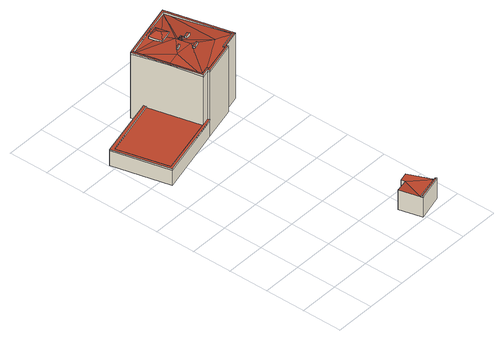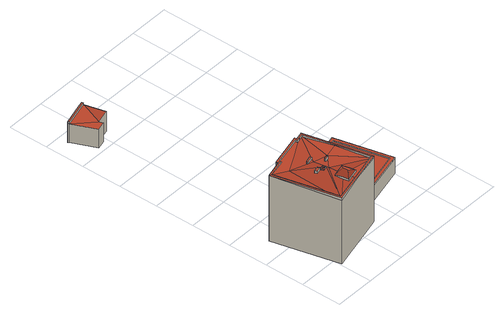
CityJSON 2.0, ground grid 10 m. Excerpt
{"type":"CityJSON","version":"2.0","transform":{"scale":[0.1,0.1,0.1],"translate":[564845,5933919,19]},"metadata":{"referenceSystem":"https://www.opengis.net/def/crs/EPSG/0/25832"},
"CityObjects":{
"building1":{"type":"Building","attributes":{"Grundfläche 2D":"38.982288","Grundhöhe NN":"19.075"},"children":["building1-1"],"geometry":[{"type":"Solid","lod":"3","boundaries":[[[[0,1,2,3,4,5,6]],[[0,7,8,9]],[[9,1,0]],[[10,1,9]],[[3,4,3,2]],[[11,12,8,7]],[[13,14,10,9]],[[15,16,6,5]],[[16,17,11,7,0,6]],[[12,13,9,8]],[[14,18,19,20,21,4,3,2,1,10]],[[21,15,5,4]],[[20,19,18,14,13,12,11,17,16,15,21]]]],"semantics":{"surfaces":[{"type":"RoofSurface"},{"type":"WallSurface"},{"type":"GroundSurface"}],"values":[[0,0,0,0,0,1,1,1,1,1,1,1,2]]}}]},
"building1-1":{"type":"BuildingInstallation","parents":["building1"],"geometry":[{"type":"MultiSurface","lod":"3","boundaries":[[[22,23,24,25,26,27,28]],[[28,27,5,6]],[[22,28,6,0]],[[0,1,23,22]],[[3,25,24,23,1,2]],[[25,3,5,27,26]]],"semantics":{"surfaces":[{"type":"RoofSurface"},{"type":"WallSurface"}],"values":[0,1,1,1,1,1]}}]},
"building2":{"type":"Building","attributes":{"Grundfläche 2D":"499.424994","Grundhöhe NN":"19.286"},"children":["building2-1","building2-2","building2-3","building2-4"],"geometry":[{"type":"Solid","lod":"3","boundaries":[[[[29,30,31,32,33]],[[33,32,34]],[[35,31,30]],[[36,34,32,31,35]],[[37,38,39,40,41,42,43,44,45,46,47,48,49,50,51,52,53,54,55,56,57,58]],[[59,60,61,62,43,42,63,64,57,56]],[[65,66,67,68,69,70,71,72,73,74]],[[75,76,77,78,79,80]],[[81,82,83,84]],[[85,86,87,79,78,88]],[[87,86,89]],[[89,90,91,84,83,87]],[[92,93,94,95,76,75]],[[96,97,98,86,99]],[[94,93,99,86,85,100]],[[101,102,103,97,96]],[[104,97,103]],[[105,97,104,106,107]],[[108,84,105,107,109]],[[81,84,108,110,111,112,113,114,115,116]],[[91,90,89,105,84]],[[86,98,97,105,89]],[[117,118,119,120]],[[100,30,29,33,95,94]],[[88,35,30,100,85]],[[88,78,77,34,36,35]],[[76,95,33,34,77]],[[115,44,43,81,116]],[[45,44,115,114]],[[46,45,114,113]],[[111,48,47,46,113,112]],[[108,50,49,48,111,110]],[[109,51,108]],[[107,106,52,51,109]],[[51,50,108]],[[106,104,103,53,52]],[[54,53,103,102,101,96,99,56,55]],[[121,122,123,124,37,58,57]],[[125,38,37,124]],[[125,126,39,38]],[[126,127,40,39]],[[127,128,41,40]],[[129,130,42,41,128]],[[130,131,63,42]],[[57,64,63,131,132,133,121]],[[99,93,92,75,59,56]],[[60,59,75,80,79,87]],[[82,81,43,62,61,60,87,83]],[[68,67,118,117]],[[120,69,68,117]],[[120,119,70,69]],[[134,72,71,135]],[[134,136,73,72]],[[136,137,138,65,74,73]],[[139,121,133,132,131,140,141]],[[142,135,71,70,119,118,67,124,123,122,121,139,143]],[[125,124,67,66]],[[126,125,66,65]],[[126,65,138,144,145,127]],[[130,129,128,146,147]],[[128,127,145,146]],[[131,130,147,140]],[[134,135,142,148]],[[136,134,148,149]],[[144,138,137,136,149,150]],[[149,148,142,143,139,141,140,147,146,145,144,150]]]],"semantics":{"surfaces":[{"type":"RoofSurface"},{"type":"WallSurface"},{"type":"GroundSurface"}],"values":[[0,0,0,0,0,0,0,0,0,0,0,0,0,0,0,0,0,0,0,0,0,0,0,1,1,1,1,1,1,1,1,1,1,1,1,1,1,1,1,1,1,1,1,1,1,1,1,1,1,1,1,1,1,1,1,1,1,1,1,1,1,1,1,1,1,2]]}}]},
"building2-1":{"type":"BuildingInstallation","parents":["building2"],"geometry":[{"type":"MultiSurface","lod":"3","boundaries":[[[151,152,153]],[[154,153,152,155]],[[156,157,151]],[[151,157,152]],[[158,157,156]],[[159,157,158]],[[155,152,159]],[[152,157,159]],[[160,161,91,162,156,151,153]],[[162,163,158,156]],[[158,163,164,155,159]],[[165,160,153,154,155,164,90]]],"semantics":{"surfaces":[{"type":"RoofSurface"},{"type":"WallSurface"}],"values":[0,0,0,0,0,0,0,0,1,1,1,1]}}]},
"building2-2":{"type":"BuildingInstallation","parents":["building2"],"geometry":[{"type":"MultiSurface","lod":"3","boundaries":[[[166,167,168,169]],[[168,167,170,98]],[[169,168,98,171]],[[166,169,171,172]],[[167,166,172,170]]],"semantics":{"surfaces":[{"type":"RoofSurface"},{"type":"WallSurface"}],"values":[0,1,1,1,1]}}]},
"building2-3":{"type":"BuildingInstallation","parents":["building2"],"geometry":[{"type":"MultiSurface","lod":"3","boundaries":[[[173,174,175,176]],[[176,175,177,178]],[[173,176,178,179]],[[174,173,179,180]],[[175,174,180,177]]],"semantics":{"surfaces":[{"type":"RoofSurface"},{"type":"WallSurface"}],"values":[0,1,1,1,1]}}]},
"building2-4":{"type":"BuildingInstallation","parents":["building2"],"geometry":[{"type":"MultiSurface","lod":"3","boundaries":[[[181,182,183,184]],[[184,183,185,186]],[[181,184,186,187]],[[182,181,187,188]],[[183,182,188,185]]],"semantics":{"surfaces":[{"type":"RoofSurface"},{"type":"WallSurface"}],"values":[0,1,1,1,1]}}]}
},
"vertices":[
[359,27,52],[294,10,54],[295,7,54],[295,6,54],[296,5,54],[361,23,52],[359,26,52],[333,86,52],[311,80,52],[314,70,52],[281,62,54],[333,86,1],[311,80,1],[314,70,1],[281,62,1],[361,23,1],[359,26,1],[359,27,1],[294,10,1],[295,7,1],[295,6,1],[296,5,1],
[359,27,56],[294,10,58],[295,7,58],[295,6,58],[306,9,58],[361,23,56],[359,26,56],
[213,671,183],[218,652,183],[231,666,192],[229,677,192],[210,684,183],[243,692,183],[251,660,183],[246,678,183],[190,517,181],[209,522,181],[211,516,181],[296,537,181],[294,543,181],[339,554,181],[333,557,181],[289,546,181],[290,541,181],[214,522,181],[214,523,181],[213,527,181],[208,526,181],[206,525,181],[205,525,181],[193,522,181],[174,596,181],[162,646,181],[162,647,181],[154,678,181],[149,681,181],[150,677,181],[226,696,181],[294,713,181],[298,698,181],[299,695,181],[298,719,181],[152,682,181],[211,516,47],[209,522,47],[190,517,47],[41,480,47],[9,608,47],[158,645,47],[156,652,47],[1,614,47],[36,472,47],[191,511,47],[226,696,179],[228,688,179],[243,692,178],[246,678,178],[289,712,176],[285,711,176],[333,557,180],[299,695,176],[298,698,176],[298,575,178],[236,656,181],[241,636,184],[294,713,176],[251,660,181],[242,630,184],[244,628,184],[249,623,183],[163,680,176],[159,679,176],[213,671,178],[210,684,178],[155,673,176],[209,605,179],[218,614,181],[154,678,176],[218,652,181],[162,647,177],[162,646,177],[174,596,179],[192,527,176],[249,600,184],[193,522,176],[194,522,176],[206,525,176],[205,525,176],[208,526,176],[213,527,176],[214,523,176],[214,522,176],[290,541,178],[289,546,178],[329,556,179],[41,480,44],[190,517,44],[158,645,44],[9,608,44],[149,681,175],[150,677,176],[170,595,179],[190,517,175],[209,522,176],[211,516,176],[296,537,179],[294,543,179],[334,553,180],[339,554,180],[298,719,175],[225,700,179],[152,682,176],[1,614,44],[156,652,44],[36,472,44],[191,511,44],[211,516,44],[149,681,3],[298,719,3],[152,682,3],[156,652,3],[150,677,3],[211,516,3],[296,537,3],[294,543,3],[339,554,3],[1,614,3],[36,472,3],[191,511,3],
[249,623,185],[248,627,185],[245,622,185],[244,626,185],[243,631,185],[257,625,184],[253,628,185],[255,634,184],[247,632,185],[245,622,184],[249,623,184],[257,625,182],[255,634,183],[243,631,184],[244,626,184],
[229,613,188],[228,617,188],[218,614,188],[219,610,188],[228,617,182],[219,610,181],[229,613,182],
[260,590,187],[259,594,187],[242,590,187],[243,585,187],[242,590,183],[243,585,183],[260,590,182],[259,594,183],
[259,619,187],[271,622,187],[269,628,187],[258,625,187],[269,628,181],[258,625,182],[259,619,182],[271,622,181]
]}
